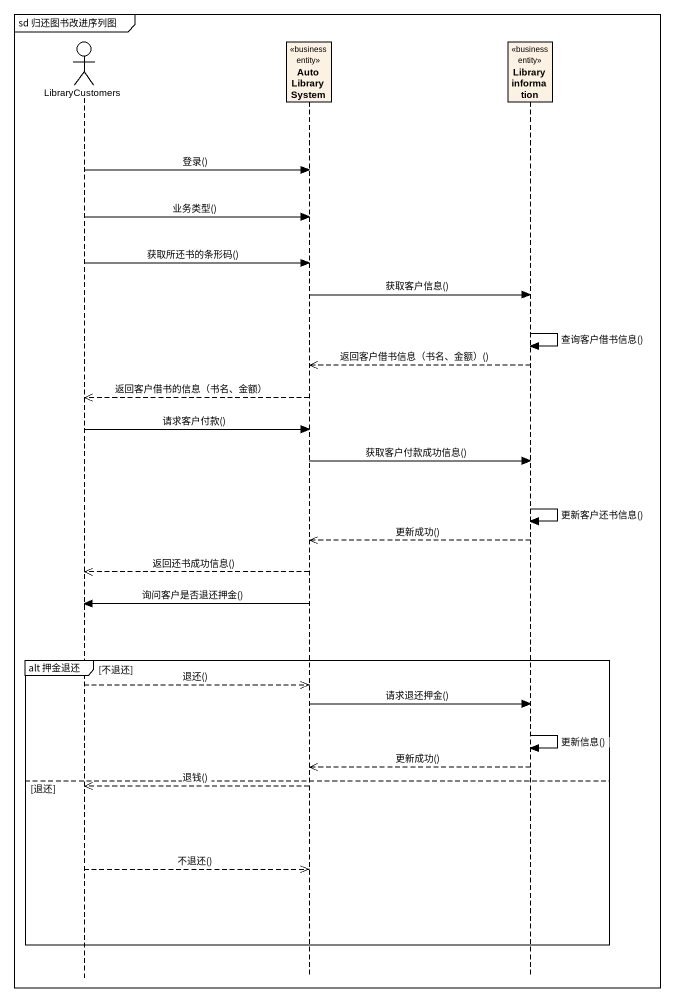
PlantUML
@startuml
mainframe sd 归还图书改进序列图
hide footbox
actor LibraryCustomers
participant "Auto LibrarySystem" as Auto_LibrarySystem <<business entity>>
participant "Library information" as Library_information <<business entity>>

LibraryCustomers -> Auto_LibrarySystem : 登录()
LibraryCustomers -> Auto_LibrarySystem : 业务类型()
LibraryCustomers -> Auto_LibrarySystem : 获取所还书的条形码()
Auto_LibrarySystem -> Library_information : 获取客户信息()
Library_information -> Library_information : 查询客户借书信息()
Library_information -->> Auto_LibrarySystem : 返回客户借书信息（书名、金额）()
Auto_LibrarySystem -->> LibraryCustomers : 返回客户借书的信息（书名、金额）
LibraryCustomers -> Auto_LibrarySystem : 请求客户付款()
Auto_LibrarySystem -> Library_information : 获取客户付款成功信息()
Library_information -> Library_information : 更新客户还书信息()
Library_information -->> Auto_LibrarySystem : 更新成功()
Auto_LibrarySystem -->> LibraryCustomers : 返回还书成功信息()
Auto_LibrarySystem -> LibraryCustomers : 询问客户是否退还押金()
group alt 押金退还 [不退还]
  LibraryCustomers -->> Auto_LibrarySystem : 退还()
  Auto_LibrarySystem -> Library_information : 请求退还押金()
  Library_information -> Library_information : 更新信息()
  Library_information -->> Auto_LibrarySystem : 更新成功()
else 退还
  Auto_LibrarySystem -->> LibraryCustomers : 退钱()
  LibraryCustomers -->> Auto_LibrarySystem : 不退还()
end
@enduml
